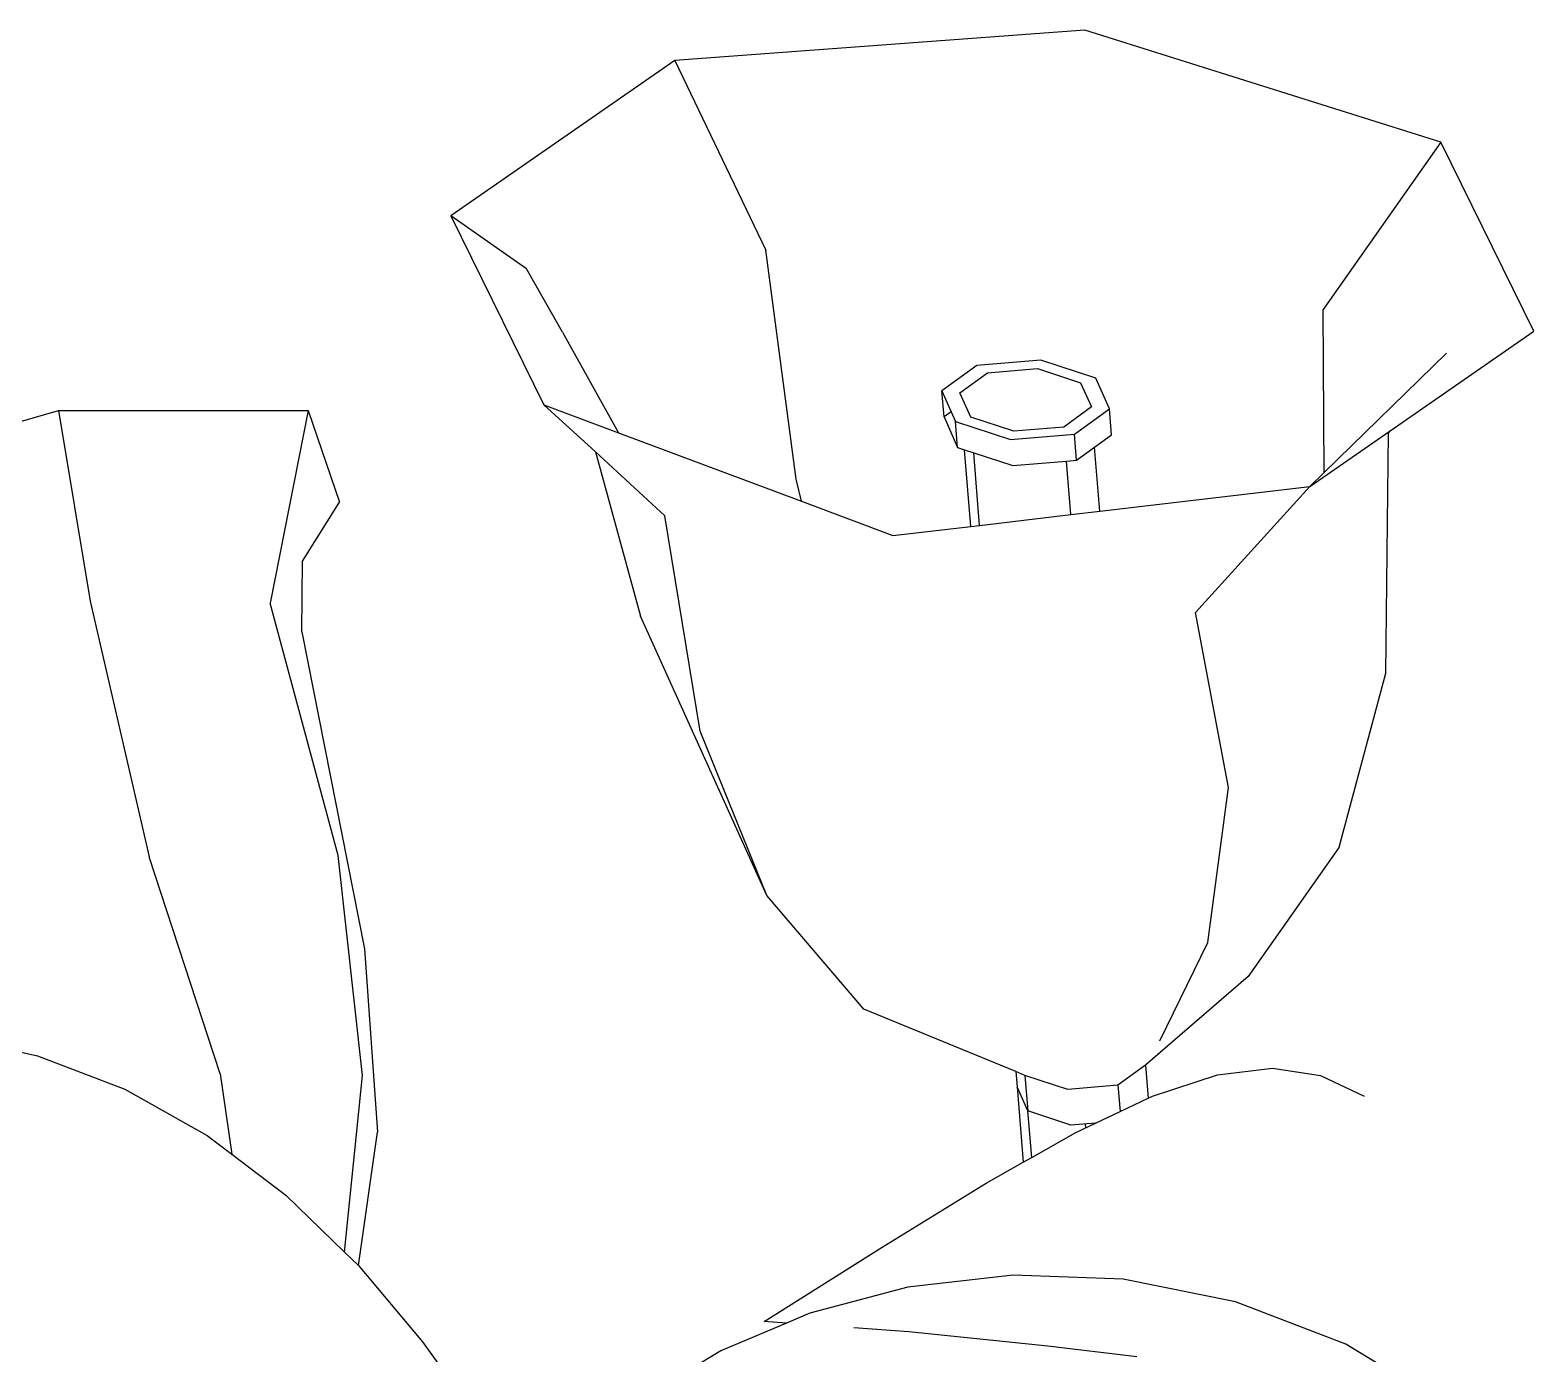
# Model space of a CAD drawing. Header units: metres. Extents: x 54.3 to 102.1, y 17 to 45.8.
# Drawn here: x 94.8331 to 94.9778, y 34.1234 to 34.2507 of the extents above; entities that cross this region are included whole.
import ezdxf

# ---------------------------------------------------------------- set-up
doc = ezdxf.new("R2010")
doc.units = ezdxf.units.M
doc.layers.add('Edges', color=7, linetype='Continuous')

# ---------------------------------------------------------------- blocks, each defined once
blk = doc.blocks.new('fr elevation')
for p, q in [((0.01256, -2.18248), (-0.02691, -2.18541)), ((0.04681, -2.19327), (0.01256, -2.18248)), ((-0.02691, -2.18541), (-0.04848, -2.20034)), ((-0.02691, -2.18541), (-0.01814, -2.20364)), ((0.04681, -2.19327), (0.0355, -2.20936)), ((0.05578, -2.21145), (0.04681, -2.19327)), ((-0.04119, -2.20544), (-0.04848, -2.20034)), ((-0.04848, -2.20034), (-0.03951, -2.21853)), ((-0.01524, -2.22569), (-0.01814, -2.20364)), ((-0.03773, -2.21153), (-0.04119, -2.20544)), ((0.03558, -2.22506), (0.0355, -2.20936)), ((-0.03773, -2.21153), (-0.03232, -2.22122)), ((0.04193, -2.22105), (0.05578, -2.21145)), ((0.00831, -2.21424), (0.00215, -2.21476)), ((0.0136, -2.21598), (0.00831, -2.21424)), ((0.03558, -2.22506), (0.04735, -2.21357)), ((0.00215, -2.21476), (-0.00121, -2.2172)), ((0.00053, -2.21739), (0.0032, -2.21546)), ((0.0032, -2.21546), (0.008, -2.21505)), ((0.008, -2.21505), (0.01214, -2.21641)), ((0.01492, -2.21892), (0.0136, -2.21598)), ((-0.001, -2.2197), (-0.00121, -2.2172)), ((-0.00121, -2.2172), (-0.00031, -2.2192)), ((0.00158, -2.21972), (0.00053, -2.21739)), ((0.01214, -2.21641), (0.01318, -2.21874)), ((-0.03455, -2.22307), (-0.03951, -2.21853)), ((-0.03951, -2.21853), (-0.03232, -2.22122)), ((0.01318, -2.21874), (0.01052, -2.22067)), ((0.01156, -2.22136), (0.01492, -2.21892)), ((0.01512, -2.22142), (0.01492, -2.21892)), ((-0.11721, -2.22794), (-0.08622, -2.21908)), ((-0.08622, -2.21908), (-0.06219, -2.21907)), ((-0.08622, -2.21908), (-0.08319, -2.23744)), ((-0.06219, -2.21907), (-0.06586, -2.23763)), ((-0.06219, -2.21907), (-0.0592, -2.22789)), ((-0.00031, -2.2192), (-0.001, -2.2197)), ((-0.001, -2.2197), (0.00031, -2.22264)), ((-0.00031, -2.2192), (0.00011, -2.22014)), ((0.00011, -2.22014), (0.0054, -2.22188)), ((0.00031, -2.22264), (0.00011, -2.22014)), ((0.00571, -2.22108), (0.00158, -2.21972)), ((-0.03232, -2.22122), (-0.01472, -2.22782)), ((0.0054, -2.22188), (0.01156, -2.22136)), ((0.01052, -2.22067), (0.00571, -2.22108)), ((0.01176, -2.22386), (0.01156, -2.22136)), ((0.0135, -2.2226), (0.01512, -2.22142)), ((0.03422, -2.22639), (0.04193, -2.22105)), ((0.04153, -2.24435), (0.04177, -2.22126)), ((0.04177, -2.22126), (0.04193, -2.22105)), ((-0.03455, -2.22307), (-0.0302, -2.23887)), ((-0.02786, -2.22921), (-0.03455, -2.22307)), ((0.00031, -2.22264), (0.00098, -2.22286)), ((0.00159, -2.23023), (0.00098, -2.22286)), ((0.00098, -2.22286), (0.00186, -2.22315)), ((0.00243, -2.23013), (0.00186, -2.22315)), ((0.00186, -2.22315), (0.00561, -2.22438)), ((0.01176, -2.22386), (0.0135, -2.2226)), ((0.014, -2.22877), (0.0135, -2.2226)), ((0.00561, -2.22438), (0.01078, -2.22394)), ((0.01078, -2.22394), (0.01176, -2.22386)), ((0.01121, -2.2291), (0.01078, -2.22394)), ((-0.01472, -2.22782), (-0.01524, -2.22569)), ((0.03422, -2.22639), (0.03558, -2.22506)), ((0.014, -2.22877), (0.03422, -2.22639)), ((0.03422, -2.22639), (0.02322, -2.23851)), ((-0.06274, -2.23359), (-0.0592, -2.22789)), ((-0.01472, -2.22782), (-0.00593, -2.23111)), ((0.00243, -2.23013), (0.01121, -2.2291)), ((0.01121, -2.2291), (0.014, -2.22877)), ((-0.02446, -2.24993), (-0.02786, -2.22921)), ((-0.00593, -2.23111), (0.00159, -2.23023)), ((0.00159, -2.23023), (0.00243, -2.23013)), ((-0.06282, -2.24038), (-0.06274, -2.23359)), ((-0.08319, -2.23744), (-0.07752, -2.26201)), ((-0.05931, -2.26189), (-0.06586, -2.23763)), ((-0.01807, -2.26575), (-0.0302, -2.23887)), ((0.02639, -2.25535), (0.02322, -2.23851)), ((-0.06282, -2.24038), (-0.05679, -2.27087)), ((0.03703, -2.26109), (0.04153, -2.24435)), ((-0.01807, -2.26575), (-0.02446, -2.24993)), ((0.02439, -2.27028), (0.02639, -2.25535)), ((-0.07068, -2.28291), (-0.07752, -2.26201)), ((-0.05696, -2.28305), (-0.05931, -2.26189)), ((0.03703, -2.26109), (0.02827, -2.27355)), ((-0.00871, -2.27668), (-0.01807, -2.26575)), ((-0.05679, -2.27087), (-0.05554, -2.28851)), ((0.01978, -2.27972), (0.02439, -2.27028)), ((0.02827, -2.27355), (0.0184, -2.28207)), ((0.00592, -2.28269), (-0.00871, -2.27668)), ((-0.09199, -2.28035), (-0.08825, -2.28118)), ((-0.08825, -2.28118), (-0.07985, -2.28439)), ((0.00592, -2.28269), (0.00604, -2.28415)), ((0.00679, -2.28305), (0.00592, -2.28269)), ((0.0184, -2.28207), (0.01573, -2.284)), ((0.0184, -2.28207), (0.01866, -2.28524)), ((0.02531, -2.283), (0.03063, -2.28236)), ((0.03063, -2.28236), (0.03525, -2.28306)), ((-0.07068, -2.28291), (-0.06954, -2.29064)), ((-0.05871, -2.30005), (-0.05696, -2.28305)), ((0.00679, -2.28305), (0.00708, -2.28648)), ((0.01093, -2.28441), (0.00679, -2.28305)), ((0.01573, -2.284), (0.01093, -2.28441)), ((0.01573, -2.284), (0.01594, -2.28652)), ((0.01906, -2.28505), (0.02531, -2.283)), ((0.03525, -2.28306), (0.03943, -2.28504)), ((-0.07985, -2.28439), (-0.07192, -2.28883)), ((0.00708, -2.28648), (0.00604, -2.28415)), ((0.00604, -2.28415), (0.00663, -2.2914)), ((0.01594, -2.28652), (0.01866, -2.28524)), ((0.01866, -2.28524), (0.01906, -2.28505)), ((0.01121, -2.28784), (0.00708, -2.28648)), ((0.00744, -2.29094), (0.00708, -2.28648)), ((0.01358, -2.28764), (0.01594, -2.28652)), ((0.01358, -2.28764), (0.01121, -2.28784)), ((0.01169, -2.28854), (0.01358, -2.28764)), ((0.0126, -2.28772), (0.01263, -2.28809)), ((-0.07192, -2.28883), (-0.06954, -2.29064)), ((-0.05737, -2.30135), (-0.05554, -2.28851)), ((0.00744, -2.29094), (0.01169, -2.28854)), ((-0.06954, -2.29064), (-0.06434, -2.29457)), ((0.00663, -2.2914), (0.00744, -2.29094)), ((0.00305, -2.29343), (0.00663, -2.2914)), ((-0.00694, -2.29958), (0.00305, -2.29343)), ((-0.06434, -2.29457), (-0.05871, -2.30005)), ((-0.05871, -2.30005), (-0.05737, -2.30135)), ((-0.0183, -2.30673), (-0.00694, -2.29958)), ((-0.05737, -2.30135), (-0.05119, -2.30868)), ((0.00564, -2.30228), (-0.00448, -2.30344)), ((0.01625, -2.30267), (0.00564, -2.30228)), ((0.02707, -2.30483), (0.01625, -2.30267)), ((-0.00448, -2.30344), (-0.0139, -2.30593)), ((0.03769, -2.3089), (0.02707, -2.30483)), ((-0.01616, -2.30688), (-0.02248, -2.30956)), ((-0.01616, -2.30688), (-0.0183, -2.30673)), ((-0.0139, -2.30593), (-0.01616, -2.30688)), ((-0.05119, -2.30868), (-0.04569, -2.31632)), ((-0.00438, -2.30774), (-0.00968, -2.30736)), ((0.00899, -2.30911), (-0.00438, -2.30774)), ((-0.02248, -2.30956), (-0.03016, -2.31418)), ((0.01757, -2.31015), (0.00899, -2.30911)), ((0.04763, -2.31496), (0.03769, -2.3089))]:
    blk.add_line(p, q)

msp = doc.modelspace()

# ---------------------------------------------------------------- block references
at = {"layer": 'Edges'}
msp.add_blockref('fr elevation', (94.92205, 36.43321), dxfattribs=at)

doc.saveas('drawing.dxf')
